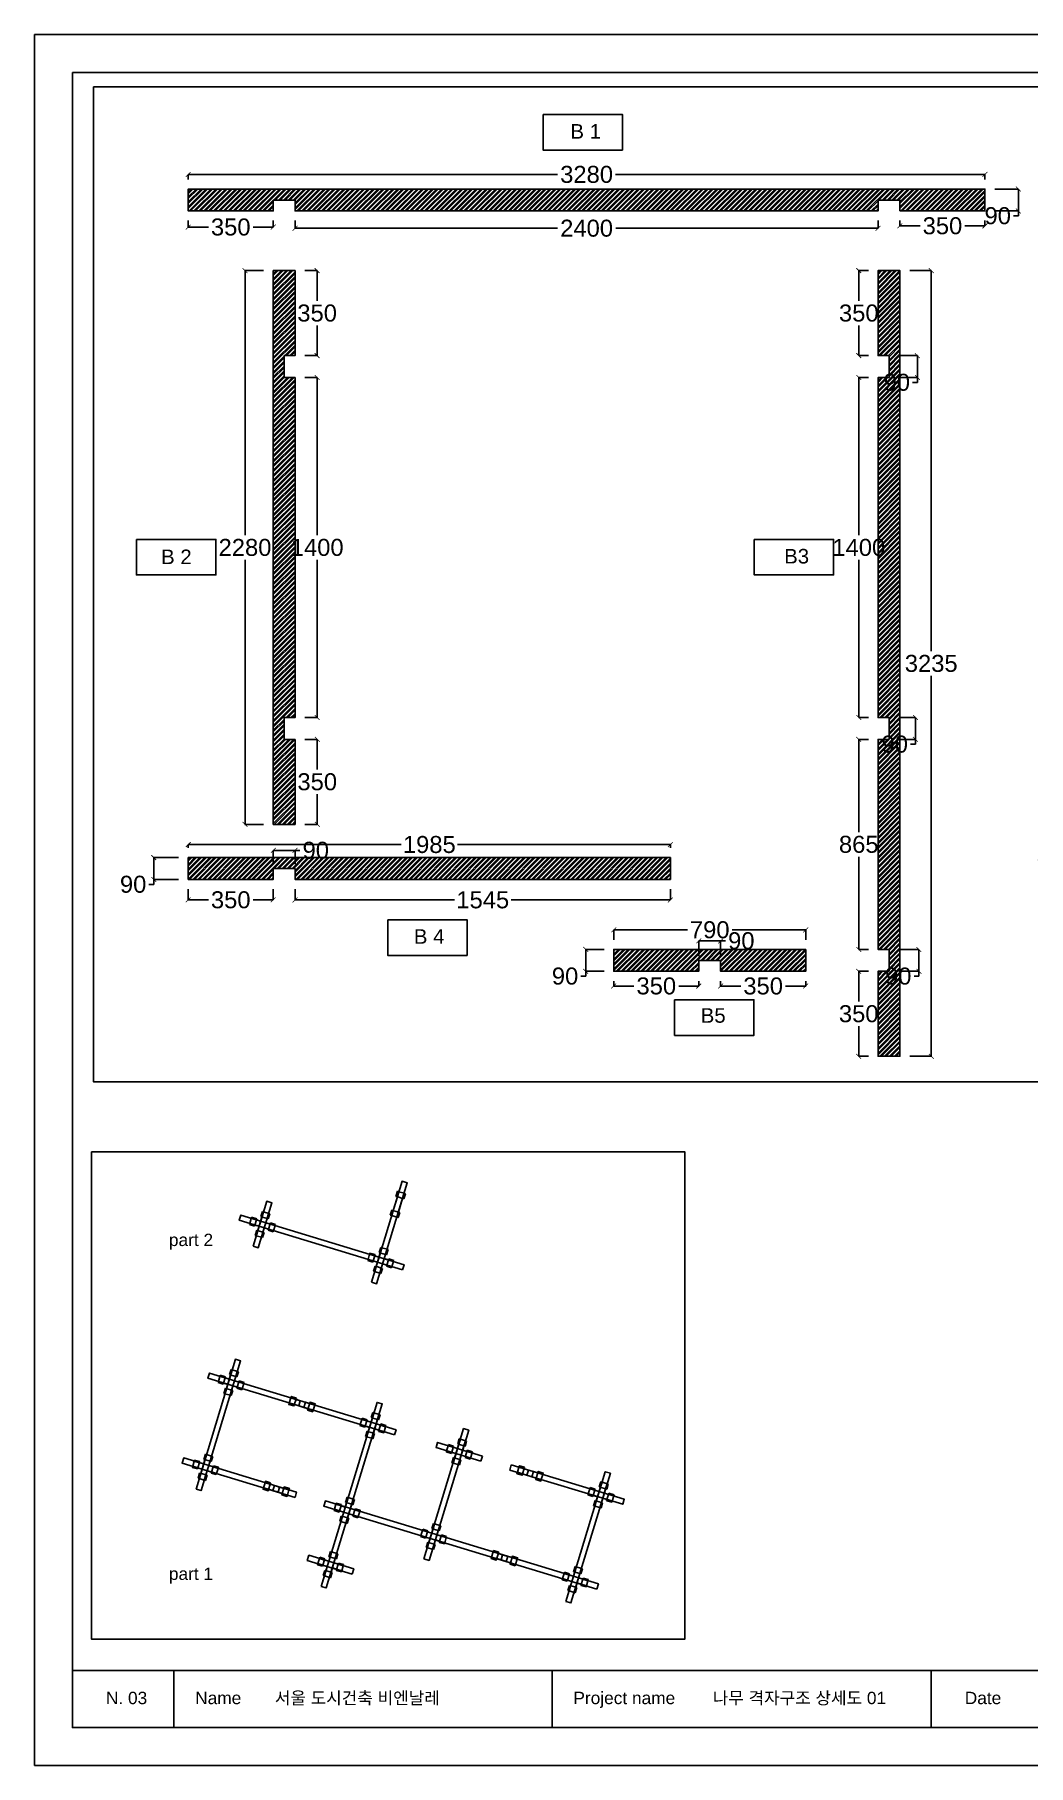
# Model space of a CAD drawing. Header units: millimetres. Extents: x 13722 to 114356, y -17117 to 61088.
# Drawn here: x 91924 to 96015, y 3619 to 10745 of the extents above; entities that cross this region are included whole.
import ezdxf

# ---------------------------------------------------------------- set-up
doc = ezdxf.new("R2010")
doc.units = ezdxf.units.MM
for name, color, linetype in [('00_dim', 6, 'Continuous'), ('00_nametag', 250, 'Continuous'), ('02', 250, 'Continuous'), ('03', 8, 'Continuous'), ('0_CUT', 250, 'Continuous')]:
    doc.layers.add(name, color=color, linetype=linetype)
doc.styles.get("Standard").update_dxf_attribs({"font": 'Arial.ttf'})
doc.dimstyles.new('큰도면Standard', dxfattribs={"dimtxt": 70, "dimasz": 20, "dimexe": 0.18, "dimexo": 40, "dimgap": 15, "dimtad": 0, "dimtih": 1, "dimtoh": 1, "dimdec": 0, "dimzin": 0, "dimdsep": 46, "dimtxsty": 'Standard', "dimblk": 'ARCHTICK', "dimcen": 0.09, "dimadec": 0, "dimazin": 0, "dimtfac": 1, "dimtdec": 0, "dimtofl": 0, "dimtmove": 0, "dimatfit": 3, "dimfxl": 1, "dimtolj": 1, "dimtzin": 0, "dimarcsym": 0})

# ---------------------------------------------------------------- blocks, each defined once
blk = doc.blocks.new('90_90')
at = {"layer": '02'}
for p, q in [((12474, -576), (12474, -596)), ((12564, -576), (12474, -576)), ((12564, -596), (12564, -576)), ((12639, -431), (12619, -431)), ((12619, -431), (12619, -521)), ((12619, -521), (12749, -521)), ((12639, -431), (12639, -521)), ((12639, -431), (12729, -431)), ((12639, -521), (12639, -596)), ((12729, -431), (12729, -521)), ((12749, -431), (12729, -431)), ((12729, -596), (12729, -521)), ((12749, -521), (12749, -431)), ((12804, -576), (12804, -596)), ((12894, -576), (12804, -576)), ((12894, -596), (12894, -576)), ((12564, -596), (12474, -596)), ((12474, -596), (12474, -686)), ((12564, -686), (12474, -686)), ((12474, -686), (12474, -706)), ((12474, -706), (12564, -706)), ((12564, -596), (12564, -606)), ((12804, -596), (12564, -596)), ((12564, -606), (12564, -686)), ((12564, -706), (12564, -686)), ((12564, -686), (12804, -686)), ((12619, -761), (12619, -851)), ((12619, -761), (12749, -761)), ((12619, -851), (12639, -851)), ((12639, -686), (12639, -761)), ((12639, -761), (12639, -851)), ((12639, -851), (12729, -851)), ((12729, -761), (12729, -686)), ((12729, -761), (12729, -851)), ((12729, -851), (12749, -851)), ((12749, -851), (12749, -761)), ((12894, -596), (12804, -596)), ((12804, -596), (12804, -606)), ((12804, -606), (12804, -686)), ((12894, -686), (12804, -686)), ((12804, -686), (12804, -706)), ((12804, -706), (12894, -706)), ((12894, -596), (12894, -686)), ((12894, -706), (12894, -686))]:
    blk.add_line(p, q, dxfattribs=at)
for points in [[(12729, -596), (12639, -596)], [(12639, -686), (12729, -686)]]:
    blk.add_lwpolyline(points, dxfattribs=at)
blk = doc.blocks.new('RW')
at = {"layer": '02'}
for p, q in [((94463, -22479), (94436, -22565)), ((94797, -22581), (94771, -22667)), ((95281, -22728), (95254, -22814)), ((92489, -23437), (92463, -23523))]:
    blk.add_line(p, q, dxfattribs=at)
for points in [[(92929, -19654), (93015, -19680), (93531, -17982), (93445, -17956)], [(90939, -19050), (91025, -19076), (91255, -18320), (91168, -18294)], [(93452, -19447), (93478, -19361), (90732, -18527), (90706, -18613)], [(89979, -23134), (90065, -23160), (90727, -20978), (90641, -20952)], [(93317, -22225), (93343, -22139), (90205, -21185), (90178, -21272)], [(92083, -24771), (92170, -24798), (93110, -21702), (93024, -21676)], [(93812, -24309), (93899, -24335), (94564, -22144), (94478, -22118)], [(96198, -25023), (96284, -25049), (96947, -22868), (96861, -22842)], [(96721, -24816), (96747, -24730), (92154, -23335), (92128, -23421)], [(92606, -24564), (92632, -24478), (91876, -24249), (91850, -24335)]]:
    blk.add_lwpolyline(points, close=True, dxfattribs=at)
for points in [[(94797, -22581), (94042, -22351), (94015, -22437), (94771, -22667)], [(91645, -23274), (91671, -23188), (89772, -22611), (89745, -22697), (91645, -23274)], [(95254, -22814), (97154, -23391), (97180, -23305), (95281, -22728)]]:
    blk.add_lwpolyline(points, dxfattribs=at)
at = {"layer": '0_CUT'}
for p, q in [((93365, -18219), (93295, -18449)), ((93367, -18126), (93341, -18212)), ((93341, -18212), (93365, -18219)), ((93391, -18133), (93365, -18219)), ((93365, -18219), (93375, -18222)), ((93391, -18133), (93367, -18126)), ((93375, -18222), (93451, -18245)), ((93381, -18475), (93451, -18245)), ((93391, -18133), (93477, -18159)), ((93477, -18159), (93451, -18245)), ((93451, -18245), (93475, -18253)), ((93475, -18253), (93501, -18166)), ((93501, -18166), (93477, -18159)), ((93271, -18441), (93245, -18528)), ((93245, -18528), (93269, -18535)), ((93295, -18449), (93269, -18535)), ((93269, -18535), (93355, -18561)), ((93295, -18449), (93271, -18441)), ((93295, -18449), (93305, -18452)), ((93305, -18452), (93381, -18475)), ((93381, -18475), (93355, -18561)), ((93355, -18561), (93379, -18568)), ((93379, -18568), (93405, -18482)), ((93405, -18482), (93381, -18475)), ((91547, -21687), (91573, -21601)), ((95384, -22853), (95410, -22767)), ((91114, -23113), (91140, -23027)), ((94950, -24279), (94977, -24192))]:
    blk.add_line(p, q, dxfattribs=at)
at = {"layer": '0_CUT', "color": 7}
for points in [[(91666, -21603), (91580, -21577), (91573, -21601), (91659, -21627), (91731, -21649), (91705, -21735), (91633, -21713), (91547, -21687), (91539, -21711), (91626, -21737)], [(95503, -22769), (95417, -22743), (95410, -22767), (95496, -22793), (95568, -22815), (95541, -22901), (95470, -22879), (95384, -22853), (95376, -22877), (95462, -22903)], [(91233, -23029), (91147, -23003), (91140, -23027), (91226, -23053), (91298, -23075), (91272, -23161), (91200, -23139), (91114, -23113), (91106, -23137), (91192, -23163)], [(95070, -24195), (94984, -24169), (94977, -24192), (95063, -24219), (95135, -24240), (95108, -24327), (95037, -24305), (94950, -24279), (94943, -24302), (95029, -24329)]]:
    blk.add_lwpolyline(points, close=True, dxfattribs=at)
for points in [[(91705, -21735), (91791, -21761), (91817, -21675), (91731, -21649)], [(95541, -22901), (95628, -22927), (95654, -22841), (95568, -22815)], [(91272, -23161), (91358, -23187), (91384, -23101), (91298, -23075)], [(95108, -24327), (95194, -24353), (95221, -24267), (95135, -24240)]]:
    blk.add_lwpolyline(points, dxfattribs=at)
at = {"layer": '0_CUT'}
for points in [[(91791, -21761), (91863, -21783), (91949, -21809)], [(91817, -21675), (91889, -21697), (91975, -21723), (91982, -21699), (91896, -21673), (91855, -21807), (91941, -21833), (91949, -21809), (91975, -21723)], [(95628, -22927), (95699, -22949), (95785, -22975)], [(95654, -22841), (95726, -22863), (95812, -22889), (95819, -22865), (95733, -22839), (95692, -22973), (95778, -22999), (95785, -22975), (95812, -22889)], [(91358, -23187), (91429, -23209), (91515, -23235)], [(91384, -23101), (91456, -23123), (91542, -23149), (91549, -23125), (91463, -23099), (91422, -23233), (91508, -23259), (91515, -23235), (91542, -23149)], [(95194, -24353), (95266, -24374), (95352, -24401)], [(95221, -24267), (95292, -24288), (95378, -24315), (95386, -24291), (95300, -24264), (95259, -24398), (95345, -24425), (95352, -24401), (95378, -24315)]]:
    blk.add_lwpolyline(points, dxfattribs=at)
at = {"layer": '02'}
for p, rotation in [((86796, -30635), 73.10102855420453), ((88786, -31239), 73.10102855420453), ((86269, -33293), 73.10102855420453), ((88652, -34017), 73.10102855420453), ((90106, -34459), 73.10102855420453), ((85836, -34719), 73.10102855420456), ((92488, -35183), 73.10102855420453), ((88219, -35443), 73.10102855420456), ((89673, -35884), 73.10102855420456), ((87941, -36356), 73.10102855420456), ((92055, -36608), 73.10102855420456)]:
    blk.add_blockref('90_90', p, dxfattribs=dict(at, rotation=rotation))
blk = doc.blocks.new('_ArchTick')
at = {"color": 0, "linetype": 'ByBlock', "const_width": 0.15}
blk.add_lwpolyline([(-0.5, -0.5), (0.5, 0.5)], dxfattribs=at)
blk = doc.blocks.new('*D208')
at = {"layer": '00_dim', "color": 0, "lineweight": -2, "transparency": 16777216}
for p, q in [((92555.9, 10149.3), (92555.9, 10169.6)), ((92555.9, 10169.4), (94076.6, 10169.4)), ((95835.9, 10169.4), (94315.3, 10169.4)), ((95835.9, 10149.3), (95835.9, 10169.6))]:
    blk.add_line(p, q, dxfattribs=at)
at = {"layer": 'Defpoints', "color": 0, "transparency": 16777216}
for p in [(92555.9, 10169.4), (92555.9, 10109.3), (95835.9, 10109.3)]:
    blk.add_point(p, dxfattribs=at)
at = {"layer": '00_dim', "color": 0, "lineweight": -2, "transparency": 16777216, "xscale": 20, "yscale": 20, "zscale": 20, "rotation": 180}
blk.add_blockref('_ArchTick', (92555.9, 10169.4), dxfattribs=at)
at = {"layer": '00_dim', "color": 0, "lineweight": -2, "transparency": 16777216, "xscale": 20, "yscale": 20, "zscale": 20}
blk.add_blockref('_ArchTick', (95835.9, 10169.4), dxfattribs=at)
at = {"layer": '00_dim', "color": 0, "transparency": 16777216, "insert": (94195.9, 10169.4), "char_height": 70, "attachment_point": 5}
blk.add_mtext('\\A1;3280', dxfattribs=at)
blk = doc.blocks.new('*D209')
at = {"layer": '00_dim', "color": 0, "lineweight": -2, "transparency": 16777216}
for p, q in [((92555.9, 9979.3), (92555.9, 9952.6)), ((92905.9, 9979.3), (92905.9, 9952.6)), ((92555.9, 9952.8), (92638.8, 9952.8)), ((92905.9, 9952.8), (92823.1, 9952.8))]:
    blk.add_line(p, q, dxfattribs=at)
at = {"layer": 'Defpoints', "color": 0, "transparency": 16777216}
for p in [(92555.9, 10019.3), (92905.9, 10019.3), (92905.9, 9952.8)]:
    blk.add_point(p, dxfattribs=at)
at = {"layer": '00_dim', "color": 0, "lineweight": -2, "transparency": 16777216, "xscale": 20, "yscale": 20, "zscale": 20, "rotation": 180}
blk.add_blockref('_ArchTick', (92555.9, 9952.8), dxfattribs=at)
at = {"layer": '00_dim', "color": 0, "lineweight": -2, "transparency": 16777216, "xscale": 20, "yscale": 20, "zscale": 20}
blk.add_blockref('_ArchTick', (92905.9, 9952.8), dxfattribs=at)
at = {"layer": '00_dim', "color": 0, "transparency": 16777216, "insert": (92730.9, 9952.8), "char_height": 70, "attachment_point": 5}
blk.add_mtext('\\A1;350', dxfattribs=at)
blk = doc.blocks.new('*D210')
at = {"layer": '00_dim', "color": 0, "lineweight": -2, "transparency": 16777216}
for p, q in [((92995.9, 9979.3), (92995.9, 9947.7)), ((95395.9, 9979.3), (95395.9, 9947.7)), ((92995.9, 9947.9), (94075.9, 9947.9)), ((95395.9, 9947.9), (94315.9, 9947.9))]:
    blk.add_line(p, q, dxfattribs=at)
at = {"layer": 'Defpoints', "color": 0, "transparency": 16777216}
for p in [(92995.9, 10019.3), (95395.9, 10019.3), (95395.9, 9947.9)]:
    blk.add_point(p, dxfattribs=at)
at = {"layer": '00_dim', "color": 0, "lineweight": -2, "transparency": 16777216, "xscale": 20, "yscale": 20, "zscale": 20, "rotation": 180}
blk.add_blockref('_ArchTick', (92995.9, 9947.9), dxfattribs=at)
at = {"layer": '00_dim', "color": 0, "lineweight": -2, "transparency": 16777216, "xscale": 20, "yscale": 20, "zscale": 20}
blk.add_blockref('_ArchTick', (95395.9, 9947.9), dxfattribs=at)
at = {"layer": '00_dim', "color": 0, "transparency": 16777216, "insert": (94195.9, 9947.9), "char_height": 70, "attachment_point": 5}
blk.add_mtext('\\A1;2400', dxfattribs=at)
blk = doc.blocks.new('*D211')
at = {"layer": '00_dim', "color": 0, "lineweight": -2, "transparency": 16777216}
for p, q in [((95485.9, 9979.3), (95485.9, 9957.7)), ((95835.9, 9979.3), (95835.9, 9957.7)), ((95485.9, 9957.9), (95568.8, 9957.9)), ((95835.9, 9957.9), (95753.1, 9957.9))]:
    blk.add_line(p, q, dxfattribs=at)
at = {"layer": 'Defpoints', "color": 0, "transparency": 16777216}
for p in [(95485.9, 10019.3), (95835.9, 10019.3), (95835.9, 9957.9)]:
    blk.add_point(p, dxfattribs=at)
at = {"layer": '00_dim', "color": 0, "lineweight": -2, "transparency": 16777216, "xscale": 20, "yscale": 20, "zscale": 20, "rotation": 180}
blk.add_blockref('_ArchTick', (95485.9, 9957.9), dxfattribs=at)
at = {"layer": '00_dim', "color": 0, "lineweight": -2, "transparency": 16777216, "xscale": 20, "yscale": 20, "zscale": 20}
blk.add_blockref('_ArchTick', (95835.9, 9957.9), dxfattribs=at)
at = {"layer": '00_dim', "color": 0, "transparency": 16777216, "insert": (95660.9, 9957.9), "char_height": 70, "attachment_point": 5}
blk.add_mtext('\\A1;350', dxfattribs=at)
blk = doc.blocks.new('*D212')
at = {"layer": '00_dim', "color": 0, "lineweight": -2, "transparency": 16777216}
for p, q in [((93035.9, 9773.5), (93086.8, 9773.5)), ((93086.6, 9773.5), (93086.6, 9649.2)), ((93086.6, 9423.5), (93086.6, 9547.7)), ((93035.9, 9423.5), (93086.8, 9423.5))]:
    blk.add_line(p, q, dxfattribs=at)
at = {"layer": 'Defpoints', "color": 0, "transparency": 16777216}
for p in [(92995.9, 9773.5), (92995.9, 9423.5), (93086.6, 9423.5)]:
    blk.add_point(p, dxfattribs=at)
at = {"layer": '00_dim', "color": 0, "lineweight": -2, "transparency": 16777216, "xscale": 20, "yscale": 20, "zscale": 20}
for p, rotation in [((93086.6, 9773.5), 90), ((93086.6, 9423.5), 270)]:
    blk.add_blockref('_ArchTick', p, dxfattribs=dict(at, rotation=rotation))
at = {"layer": '00_dim', "color": 0, "transparency": 16777216, "insert": (93086.6, 9598.5), "char_height": 70, "attachment_point": 5}
blk.add_mtext('\\A1;350', dxfattribs=at)
blk = doc.blocks.new('*D213')
at = {"layer": '00_dim', "color": 0, "lineweight": -2, "transparency": 16777216}
for p, q in [((93035.9, 9333.5), (93087, 9333.5)), ((93086.8, 9333.5), (93086.8, 8684.2)), ((93086.8, 7933.5), (93086.8, 8582.7)), ((93035.9, 7933.5), (93087, 7933.5))]:
    blk.add_line(p, q, dxfattribs=at)
at = {"layer": 'Defpoints', "color": 0, "transparency": 16777216}
for p in [(92995.9, 9333.5), (92995.9, 7933.5), (93086.8, 7933.5)]:
    blk.add_point(p, dxfattribs=at)
at = {"layer": '00_dim', "color": 0, "lineweight": -2, "transparency": 16777216, "xscale": 20, "yscale": 20, "zscale": 20}
for p, rotation in [((93086.8, 9333.5), 90), ((93086.8, 7933.5), 270)]:
    blk.add_blockref('_ArchTick', p, dxfattribs=dict(at, rotation=rotation))
at = {"layer": '00_dim', "color": 0, "transparency": 16777216, "insert": (93086.8, 8633.5), "char_height": 70, "attachment_point": 5}
blk.add_mtext('\\A1;1400', dxfattribs=at)
blk = doc.blocks.new('*D214')
at = {"layer": '00_dim', "color": 0, "lineweight": -2, "transparency": 16777216}
for p, q in [((93035.9, 7843.5), (93087.2, 7843.5)), ((93087, 7843.5), (93087, 7719.2)), ((93087, 7493.5), (93087, 7617.7)), ((93035.9, 7493.5), (93087.2, 7493.5))]:
    blk.add_line(p, q, dxfattribs=at)
at = {"layer": 'Defpoints', "color": 0, "transparency": 16777216}
for p in [(92995.9, 7843.5), (92995.9, 7493.5), (93087, 7493.5)]:
    blk.add_point(p, dxfattribs=at)
at = {"layer": '00_dim', "color": 0, "lineweight": -2, "transparency": 16777216, "xscale": 20, "yscale": 20, "zscale": 20}
for p, rotation in [((93087, 7843.5), 90), ((93087, 7493.5), 270)]:
    blk.add_blockref('_ArchTick', p, dxfattribs=dict(at, rotation=rotation))
at = {"layer": '00_dim', "color": 0, "transparency": 16777216, "insert": (93087, 7668.5), "char_height": 70, "attachment_point": 5}
blk.add_mtext('\\A1;350', dxfattribs=at)
blk = doc.blocks.new('*D215')
at = {"layer": '00_dim', "color": 0, "lineweight": -2, "transparency": 16777216}
for p, q in [((92865.9, 9773.5), (92789.4, 9773.5)), ((92789.6, 9773.5), (92789.6, 8684.2)), ((92789.6, 7493.5), (92789.6, 8582.7)), ((92865.9, 7493.5), (92789.4, 7493.5))]:
    blk.add_line(p, q, dxfattribs=at)
at = {"layer": 'Defpoints', "color": 0, "transparency": 16777216}
for p in [(92789.6, 9773.5), (92905.9, 9773.5), (92905.9, 7493.5)]:
    blk.add_point(p, dxfattribs=at)
at = {"layer": '00_dim', "color": 0, "lineweight": -2, "transparency": 16777216, "xscale": 20, "yscale": 20, "zscale": 20}
for p, rotation in [((92789.6, 9773.5), 90), ((92789.6, 7493.5), 270)]:
    blk.add_blockref('_ArchTick', p, dxfattribs=dict(at, rotation=rotation))
at = {"layer": '00_dim', "color": 0, "transparency": 16777216, "insert": (92789.6, 8633.5), "char_height": 70, "attachment_point": 5}
blk.add_mtext('\\A1;2280', dxfattribs=at)
blk = doc.blocks.new('*D216')
at = {"layer": '00_dim', "color": 0, "lineweight": -2, "transparency": 16777216}
for p, q in [((95355.9, 9773.5), (95316.3, 9773.5)), ((95316.5, 9773.5), (95316.5, 9649.2)), ((95316.5, 9423.5), (95316.5, 9547.7)), ((95355.9, 9423.5), (95316.3, 9423.5))]:
    blk.add_line(p, q, dxfattribs=at)
at = {"layer": 'Defpoints', "color": 0, "transparency": 16777216}
for p in [(95395.9, 9773.5), (95316.5, 9423.5), (95395.9, 9423.5)]:
    blk.add_point(p, dxfattribs=at)
at = {"layer": '00_dim', "color": 0, "lineweight": -2, "transparency": 16777216, "xscale": 20, "yscale": 20, "zscale": 20}
for p, rotation in [((95316.5, 9773.5), 90), ((95316.5, 9423.5), 270)]:
    blk.add_blockref('_ArchTick', p, dxfattribs=dict(at, rotation=rotation))
at = {"layer": '00_dim', "color": 0, "transparency": 16777216, "insert": (95316.5, 9598.5), "char_height": 70, "attachment_point": 5}
blk.add_mtext('\\A1;350', dxfattribs=at)
blk = doc.blocks.new('*D217')
at = {"layer": '00_dim', "color": 0, "lineweight": -2, "transparency": 16777216}
for p, q in [((95355.9, 9333.5), (95316.3, 9333.5)), ((95316.5, 9333.5), (95316.5, 8684.2)), ((95316.5, 7933.5), (95316.5, 8582.7)), ((95355.9, 7933.5), (95316.3, 7933.5))]:
    blk.add_line(p, q, dxfattribs=at)
at = {"layer": 'Defpoints', "color": 0, "transparency": 16777216}
for p in [(95395.9, 9333.5), (95316.5, 7933.5), (95395.9, 7933.5)]:
    blk.add_point(p, dxfattribs=at)
at = {"layer": '00_dim', "color": 0, "lineweight": -2, "transparency": 16777216, "xscale": 20, "yscale": 20, "zscale": 20}
for p, rotation in [((95316.5, 9333.5), 90), ((95316.5, 7933.5), 270)]:
    blk.add_blockref('_ArchTick', p, dxfattribs=dict(at, rotation=rotation))
at = {"layer": '00_dim', "color": 0, "transparency": 16777216, "insert": (95316.5, 8633.5), "char_height": 70, "attachment_point": 5}
blk.add_mtext('\\A1;1400', dxfattribs=at)
blk = doc.blocks.new('*D218')
at = {"layer": '00_dim', "color": 0, "lineweight": -2, "transparency": 16777216}
for p, q in [((95355.9, 7843.5), (95316.1, 7843.5)), ((95316.3, 7843.5), (95316.3, 7461.7)), ((95316.3, 6978.5), (95316.3, 7360.2)), ((95355.9, 6978.5), (95316.1, 6978.5))]:
    blk.add_line(p, q, dxfattribs=at)
at = {"layer": 'Defpoints', "color": 0, "transparency": 16777216}
for p in [(95395.9, 7843.5), (95316.3, 6978.5), (95395.9, 6978.5)]:
    blk.add_point(p, dxfattribs=at)
at = {"layer": '00_dim', "color": 0, "lineweight": -2, "transparency": 16777216, "xscale": 20, "yscale": 20, "zscale": 20}
for p, rotation in [((95316.3, 7843.5), 90), ((95316.3, 6978.5), 270)]:
    blk.add_blockref('_ArchTick', p, dxfattribs=dict(at, rotation=rotation))
at = {"layer": '00_dim', "color": 0, "transparency": 16777216, "insert": (95316.3, 7411), "char_height": 70, "attachment_point": 5}
blk.add_mtext('\\A1;865', dxfattribs=at)
blk = doc.blocks.new('*D219')
at = {"layer": '00_dim', "color": 0, "lineweight": -2, "transparency": 16777216}
for p, q in [((95355.9, 6888.5), (95315.9, 6888.5)), ((95316.1, 6888.5), (95316.1, 6764.2)), ((95316.1, 6538.5), (95316.1, 6662.7)), ((95355.9, 6538.5), (95315.9, 6538.5))]:
    blk.add_line(p, q, dxfattribs=at)
at = {"layer": 'Defpoints', "color": 0, "transparency": 16777216}
for p in [(95395.9, 6888.5), (95316.1, 6538.5), (95395.9, 6538.5)]:
    blk.add_point(p, dxfattribs=at)
at = {"layer": '00_dim', "color": 0, "lineweight": -2, "transparency": 16777216, "xscale": 20, "yscale": 20, "zscale": 20}
for p, rotation in [((95316.1, 6888.5), 90), ((95316.1, 6538.5), 270)]:
    blk.add_blockref('_ArchTick', p, dxfattribs=dict(at, rotation=rotation))
at = {"layer": '00_dim', "color": 0, "transparency": 16777216, "insert": (95316.1, 6713.5), "char_height": 70, "attachment_point": 5}
blk.add_mtext('\\A1;350', dxfattribs=at)
blk = doc.blocks.new('*D220')
at = {"layer": '00_dim', "color": 0, "lineweight": -2, "transparency": 16777216}
for p, q in [((95525.9, 9773.5), (95614.8, 9773.5)), ((95614.6, 9773.5), (95614.6, 8206.7)), ((95614.6, 6538.5), (95614.6, 8105.2)), ((95525.9, 6538.5), (95614.8, 6538.5))]:
    blk.add_line(p, q, dxfattribs=at)
at = {"layer": 'Defpoints', "color": 0, "transparency": 16777216}
for p in [(95485.9, 9773.5), (95614.6, 9773.5), (95485.9, 6538.5)]:
    blk.add_point(p, dxfattribs=at)
at = {"layer": '00_dim', "color": 0, "lineweight": -2, "transparency": 16777216, "xscale": 20, "yscale": 20, "zscale": 20}
for p, rotation in [((95614.6, 9773.5), 90), ((95614.6, 6538.5), 270)]:
    blk.add_blockref('_ArchTick', p, dxfattribs=dict(at, rotation=rotation))
at = {"layer": '00_dim', "color": 0, "transparency": 16777216, "insert": (95614.6, 8156), "char_height": 70, "attachment_point": 5}
blk.add_mtext('\\A1;3235', dxfattribs=at)
blk = doc.blocks.new('*D221')
at = {"layer": '00_dim', "color": 0, "lineweight": -2, "transparency": 16777216}
for p, q in [((95480.9, 9423.5), (95558.1, 9423.5)), ((95557.9, 9423.5), (95557.9, 9333.5)), ((95480.9, 9333.5), (95558.1, 9333.5)), ((95557.9, 9313.5), (95537.9, 9313.5)), ((95557.9, 9333.5), (95557.9, 9313.5))]:
    blk.add_line(p, q, dxfattribs=at)
at = {"layer": 'Defpoints', "color": 0, "transparency": 16777216}
for p in [(95440.9, 9423.5), (95440.9, 9333.5), (95557.9, 9333.5)]:
    blk.add_point(p, dxfattribs=at)
at = {"layer": '00_dim', "color": 0, "lineweight": -2, "transparency": 16777216, "xscale": 20, "yscale": 20, "zscale": 20}
for p, rotation in [((95557.9, 9423.5), 90), ((95557.9, 9333.5), 270)]:
    blk.add_blockref('_ArchTick', p, dxfattribs=dict(at, rotation=rotation))
at = {"layer": '00_dim', "color": 0, "transparency": 16777216, "insert": (95472.9, 9313.5), "char_height": 70, "attachment_point": 5}
blk.add_mtext('\\A1;90', dxfattribs=at)
blk = doc.blocks.new('*D222')
at = {"layer": '00_dim', "color": 0, "lineweight": -2, "transparency": 16777216}
for p, q in [((95480.9, 7933.5), (95549.7, 7933.5)), ((95549.5, 7933.5), (95549.5, 7843.5)), ((95480.9, 7843.5), (95549.7, 7843.5)), ((95549.5, 7843.5), (95549.5, 7823.5)), ((95549.5, 7823.5), (95529.5, 7823.5))]:
    blk.add_line(p, q, dxfattribs=at)
at = {"layer": 'Defpoints', "color": 0, "transparency": 16777216}
for p in [(95440.9, 7933.5), (95440.9, 7843.5), (95549.5, 7843.5)]:
    blk.add_point(p, dxfattribs=at)
at = {"layer": '00_dim', "color": 0, "lineweight": -2, "transparency": 16777216, "xscale": 20, "yscale": 20, "zscale": 20}
for p, rotation in [((95549.5, 7933.5), 90), ((95549.5, 7843.5), 270)]:
    blk.add_blockref('_ArchTick', p, dxfattribs=dict(at, rotation=rotation))
at = {"layer": '00_dim', "color": 0, "transparency": 16777216, "insert": (95464.5, 7823.5), "char_height": 70, "attachment_point": 5}
blk.add_mtext('\\A1;90', dxfattribs=at)
blk = doc.blocks.new('*D223')
at = {"layer": '00_dim', "color": 0, "lineweight": -2, "transparency": 16777216}
for p, q in [((95480.9, 6978.5), (95564.1, 6978.5)), ((95564, 6978.5), (95564, 6888.5)), ((95480.9, 6888.5), (95564.1, 6888.5)), ((95564, 6868.5), (95544, 6868.5)), ((95564, 6888.5), (95564, 6868.5))]:
    blk.add_line(p, q, dxfattribs=at)
at = {"layer": 'Defpoints', "color": 0, "transparency": 16777216}
for p in [(95440.9, 6978.5), (95440.9, 6888.5), (95564, 6888.5)]:
    blk.add_point(p, dxfattribs=at)
at = {"layer": '00_dim', "color": 0, "lineweight": -2, "transparency": 16777216, "xscale": 20, "yscale": 20, "zscale": 20}
for p, rotation in [((95564, 6978.5), 90), ((95564, 6888.5), 270)]:
    blk.add_blockref('_ArchTick', p, dxfattribs=dict(at, rotation=rotation))
at = {"layer": '00_dim', "color": 0, "transparency": 16777216, "insert": (95478.9, 6868.5), "char_height": 70, "attachment_point": 5}
blk.add_mtext('\\A1;90', dxfattribs=at)
blk = doc.blocks.new('*D224')
at = {"layer": '00_dim', "color": 0, "lineweight": -2, "transparency": 16777216}
for p, q in [((92555.9, 7396.6), (92555.9, 7410.4)), ((92555.9, 7410.2), (93432, 7410.2)), ((94540.9, 7410.2), (93664.9, 7410.2)), ((94540.9, 7396.6), (94540.9, 7410.4))]:
    blk.add_line(p, q, dxfattribs=at)
at = {"layer": 'Defpoints', "color": 0, "transparency": 16777216}
for p in [(92555.9, 7356.6), (94540.9, 7410.2), (94540.9, 7356.6)]:
    blk.add_point(p, dxfattribs=at)
at = {"layer": '00_dim', "color": 0, "lineweight": -2, "transparency": 16777216, "xscale": 20, "yscale": 20, "zscale": 20, "rotation": 180}
blk.add_blockref('_ArchTick', (92555.9, 7410.2), dxfattribs=at)
at = {"layer": '00_dim', "color": 0, "lineweight": -2, "transparency": 16777216, "xscale": 20, "yscale": 20, "zscale": 20}
blk.add_blockref('_ArchTick', (94540.9, 7410.2), dxfattribs=at)
at = {"layer": '00_dim', "color": 0, "transparency": 16777216, "insert": (93548.4, 7410.2), "char_height": 70, "attachment_point": 5}
blk.add_mtext('\\A1;1985', dxfattribs=at)
blk = doc.blocks.new('*D225')
at = {"layer": '00_dim', "color": 0, "lineweight": -2, "transparency": 16777216}
for p, q in [((92515.9, 7356.6), (92413.9, 7356.6)), ((92414.1, 7356.6), (92414.1, 7266.6)), ((92414.1, 7246.6), (92394.1, 7246.6)), ((92515.9, 7266.6), (92413.9, 7266.6)), ((92414.1, 7266.6), (92414.1, 7246.6))]:
    blk.add_line(p, q, dxfattribs=at)
at = {"layer": 'Defpoints', "color": 0, "transparency": 16777216}
for p in [(92555.9, 7356.6), (92414.1, 7266.6), (92555.9, 7266.6)]:
    blk.add_point(p, dxfattribs=at)
at = {"layer": '00_dim', "color": 0, "lineweight": -2, "transparency": 16777216, "xscale": 20, "yscale": 20, "zscale": 20}
for p, rotation in [((92414.1, 7356.6), 90), ((92414.1, 7266.6), 270)]:
    blk.add_blockref('_ArchTick', p, dxfattribs=dict(at, rotation=rotation))
at = {"layer": '00_dim', "color": 0, "transparency": 16777216, "insert": (92329.1, 7246.6), "char_height": 70, "attachment_point": 5}
blk.add_mtext('\\A1;90', dxfattribs=at)
blk = doc.blocks.new('*D226')
at = {"layer": '00_dim', "color": 0, "lineweight": -2, "transparency": 16777216}
for p, q in [((92555.9, 7226.6), (92555.9, 7182.4)), ((92905.9, 7226.6), (92905.9, 7182.4)), ((92555.9, 7182.6), (92638.8, 7182.6)), ((92905.9, 7182.6), (92823.1, 7182.6))]:
    blk.add_line(p, q, dxfattribs=at)
at = {"layer": 'Defpoints', "color": 0, "transparency": 16777216}
for p in [(92555.9, 7266.6), (92905.9, 7266.6), (92905.9, 7182.6)]:
    blk.add_point(p, dxfattribs=at)
at = {"layer": '00_dim', "color": 0, "lineweight": -2, "transparency": 16777216, "xscale": 20, "yscale": 20, "zscale": 20, "rotation": 180}
blk.add_blockref('_ArchTick', (92555.9, 7182.6), dxfattribs=at)
at = {"layer": '00_dim', "color": 0, "lineweight": -2, "transparency": 16777216, "xscale": 20, "yscale": 20, "zscale": 20}
blk.add_blockref('_ArchTick', (92905.9, 7182.6), dxfattribs=at)
at = {"layer": '00_dim', "color": 0, "transparency": 16777216, "insert": (92730.9, 7182.6), "char_height": 70, "attachment_point": 5}
blk.add_mtext('\\A1;350', dxfattribs=at)
blk = doc.blocks.new('*D227')
at = {"layer": '00_dim', "color": 0, "lineweight": -2, "transparency": 16777216}
for p, q in [((92995.9, 7226.6), (92995.9, 7182.2)), ((94540.9, 7226.6), (94540.9, 7182.2)), ((92995.9, 7182.4), (93652, 7182.4)), ((94540.9, 7182.4), (93884.9, 7182.4))]:
    blk.add_line(p, q, dxfattribs=at)
at = {"layer": 'Defpoints', "color": 0, "transparency": 16777216}
for p in [(92995.9, 7266.6), (94540.9, 7266.6), (94540.9, 7182.4)]:
    blk.add_point(p, dxfattribs=at)
at = {"layer": '00_dim', "color": 0, "lineweight": -2, "transparency": 16777216, "xscale": 20, "yscale": 20, "zscale": 20, "rotation": 180}
blk.add_blockref('_ArchTick', (92995.9, 7182.4), dxfattribs=at)
at = {"layer": '00_dim', "color": 0, "lineweight": -2, "transparency": 16777216, "xscale": 20, "yscale": 20, "zscale": 20}
blk.add_blockref('_ArchTick', (94540.9, 7182.4), dxfattribs=at)
at = {"layer": '00_dim', "color": 0, "transparency": 16777216, "insert": (93768.4, 7182.4), "char_height": 70, "attachment_point": 5}
blk.add_mtext('\\A1;1545', dxfattribs=at)
blk = doc.blocks.new('*D228')
at = {"layer": '00_dim', "color": 0, "lineweight": -2, "transparency": 16777216}
for p, q in [((92905.9, 7329.1), (92905.9, 7386.6)), ((92905.9, 7386.5), (92995.9, 7386.5)), ((92995.9, 7329.1), (92995.9, 7386.6)), ((92995.9, 7386.5), (93015.9, 7386.5))]:
    blk.add_line(p, q, dxfattribs=at)
at = {"layer": 'Defpoints', "color": 0, "transparency": 16777216}
for p in [(92995.9, 7386.5), (92905.9, 7289.1), (92995.9, 7289.1)]:
    blk.add_point(p, dxfattribs=at)
at = {"layer": '00_dim', "color": 0, "lineweight": -2, "transparency": 16777216, "xscale": 20, "yscale": 20, "zscale": 20, "rotation": 180}
blk.add_blockref('_ArchTick', (92905.9, 7386.5), dxfattribs=at)
at = {"layer": '00_dim', "color": 0, "lineweight": -2, "transparency": 16777216, "xscale": 20, "yscale": 20, "zscale": 20}
blk.add_blockref('_ArchTick', (92995.9, 7386.5), dxfattribs=at)
at = {"layer": '00_dim', "color": 0, "transparency": 16777216, "insert": (93081, 7386.5), "char_height": 70, "attachment_point": 5}
blk.add_mtext('\\A1;90', dxfattribs=at)
blk = doc.blocks.new('*D229')
at = {"layer": '00_dim', "color": 0, "lineweight": -2, "transparency": 16777216}
for p, q in [((94307.8, 7018.5), (94307.8, 7059.3)), ((94307.8, 7059.2), (94610.9, 7059.2)), ((95097.8, 7059.2), (94794.7, 7059.2)), ((95097.8, 7018.5), (95097.8, 7059.3))]:
    blk.add_line(p, q, dxfattribs=at)
at = {"layer": 'Defpoints', "color": 0, "transparency": 16777216}
for p in [(95097.8, 7059.2), (94307.8, 6978.5), (95097.8, 6978.5)]:
    blk.add_point(p, dxfattribs=at)
at = {"layer": '00_dim', "color": 0, "lineweight": -2, "transparency": 16777216, "xscale": 20, "yscale": 20, "zscale": 20, "rotation": 180}
blk.add_blockref('_ArchTick', (94307.8, 7059.2), dxfattribs=at)
at = {"layer": '00_dim', "color": 0, "lineweight": -2, "transparency": 16777216, "xscale": 20, "yscale": 20, "zscale": 20}
blk.add_blockref('_ArchTick', (95097.8, 7059.2), dxfattribs=at)
at = {"layer": '00_dim', "color": 0, "transparency": 16777216, "insert": (94702.8, 7059.2), "char_height": 70, "attachment_point": 5}
blk.add_mtext('\\A1;790', dxfattribs=at)
blk = doc.blocks.new('*D230')
at = {"layer": '00_dim', "color": 0, "lineweight": -2, "transparency": 16777216}
for p, q in [((94267.8, 6978.5), (94192, 6978.5)), ((94192.2, 6978.5), (94192.2, 6888.5)), ((94192.2, 6868.5), (94172.2, 6868.5)), ((94267.8, 6888.5), (94192, 6888.5)), ((94192.2, 6888.5), (94192.2, 6868.5))]:
    blk.add_line(p, q, dxfattribs=at)
at = {"layer": 'Defpoints', "color": 0, "transparency": 16777216}
for p in [(94307.8, 6978.5), (94192.2, 6888.5), (94307.8, 6888.5)]:
    blk.add_point(p, dxfattribs=at)
at = {"layer": '00_dim', "color": 0, "lineweight": -2, "transparency": 16777216, "xscale": 20, "yscale": 20, "zscale": 20}
for p, rotation in [((94192.2, 6978.5), 90), ((94192.2, 6888.5), 270)]:
    blk.add_blockref('_ArchTick', p, dxfattribs=dict(at, rotation=rotation))
at = {"layer": '00_dim', "color": 0, "transparency": 16777216, "insert": (94107.2, 6868.5), "char_height": 70, "attachment_point": 5}
blk.add_mtext('\\A1;90', dxfattribs=at)
blk = doc.blocks.new('*D231')
at = {"layer": '00_dim', "color": 0, "lineweight": -2, "transparency": 16777216}
for p, q in [((94307.8, 6848.5), (94307.8, 6827.7)), ((94657.8, 6848.5), (94657.8, 6827.7)), ((94307.8, 6827.9), (94390.6, 6827.9)), ((94657.8, 6827.9), (94575, 6827.9))]:
    blk.add_line(p, q, dxfattribs=at)
at = {"layer": 'Defpoints', "color": 0, "transparency": 16777216}
for p in [(94307.8, 6888.5), (94657.8, 6888.5), (94657.8, 6827.9)]:
    blk.add_point(p, dxfattribs=at)
at = {"layer": '00_dim', "color": 0, "lineweight": -2, "transparency": 16777216, "xscale": 20, "yscale": 20, "zscale": 20, "rotation": 180}
blk.add_blockref('_ArchTick', (94307.8, 6827.9), dxfattribs=at)
at = {"layer": '00_dim', "color": 0, "lineweight": -2, "transparency": 16777216, "xscale": 20, "yscale": 20, "zscale": 20}
blk.add_blockref('_ArchTick', (94657.8, 6827.9), dxfattribs=at)
at = {"layer": '00_dim', "color": 0, "transparency": 16777216, "insert": (94482.8, 6827.9), "char_height": 70, "attachment_point": 5}
blk.add_mtext('\\A1;350', dxfattribs=at)
blk = doc.blocks.new('*D232')
at = {"layer": '00_dim', "color": 0, "lineweight": -2, "transparency": 16777216}
for p, q in [((94747.8, 6848.5), (94747.8, 6827.5)), ((95097.8, 6848.5), (95097.8, 6827.5)), ((94747.8, 6827.7), (94830.6, 6827.7)), ((95097.8, 6827.7), (95015, 6827.7))]:
    blk.add_line(p, q, dxfattribs=at)
at = {"layer": 'Defpoints', "color": 0, "transparency": 16777216}
for p in [(94747.8, 6888.5), (95097.8, 6888.5), (95097.8, 6827.7)]:
    blk.add_point(p, dxfattribs=at)
at = {"layer": '00_dim', "color": 0, "lineweight": -2, "transparency": 16777216, "xscale": 20, "yscale": 20, "zscale": 20, "rotation": 180}
blk.add_blockref('_ArchTick', (94747.8, 6827.7), dxfattribs=at)
at = {"layer": '00_dim', "color": 0, "lineweight": -2, "transparency": 16777216, "xscale": 20, "yscale": 20, "zscale": 20}
blk.add_blockref('_ArchTick', (95097.8, 6827.7), dxfattribs=at)
at = {"layer": '00_dim', "color": 0, "transparency": 16777216, "insert": (94922.8, 6827.7), "char_height": 70, "attachment_point": 5}
blk.add_mtext('\\A1;350', dxfattribs=at)
blk = doc.blocks.new('*D233')
at = {"layer": '00_dim', "color": 0, "lineweight": -2, "transparency": 16777216}
for p, q in [((94657.8, 6951), (94657.8, 7014.1)), ((94657.8, 7013.9), (94747.8, 7013.9)), ((94747.8, 6951), (94747.8, 7014.1)), ((94747.8, 7013.9), (94767.8, 7013.9))]:
    blk.add_line(p, q, dxfattribs=at)
at = {"layer": 'Defpoints', "color": 0, "transparency": 16777216}
for p in [(94747.8, 7013.9), (94657.8, 6911), (94747.8, 6911)]:
    blk.add_point(p, dxfattribs=at)
at = {"layer": '00_dim', "color": 0, "lineweight": -2, "transparency": 16777216, "xscale": 20, "yscale": 20, "zscale": 20, "rotation": 180}
blk.add_blockref('_ArchTick', (94657.8, 7013.9), dxfattribs=at)
at = {"layer": '00_dim', "color": 0, "lineweight": -2, "transparency": 16777216, "xscale": 20, "yscale": 20, "zscale": 20}
blk.add_blockref('_ArchTick', (94747.8, 7013.9), dxfattribs=at)
at = {"layer": '00_dim', "color": 0, "transparency": 16777216, "insert": (94832.8, 7013.9), "char_height": 70, "attachment_point": 5}
blk.add_mtext('\\A1;90', dxfattribs=at)
blk = doc.blocks.new('*D250')
at = {"layer": '00_dim', "color": 0, "lineweight": -2, "transparency": 16777216}
for p, q in [((95875.9, 10109.3), (95973.6, 10109.3)), ((95973.4, 10109.3), (95973.4, 10019.3)), ((95875.9, 10019.3), (95973.6, 10019.3)), ((95973.4, 9999.3), (95953.4, 9999.3)), ((95973.4, 10019.3), (95973.4, 9999.3))]:
    blk.add_line(p, q, dxfattribs=at)
at = {"layer": 'Defpoints', "color": 0, "transparency": 16777216}
for p in [(95835.9, 10109.3), (95835.9, 10019.3), (95973.4, 10019.3)]:
    blk.add_point(p, dxfattribs=at)
at = {"layer": '00_dim', "color": 0, "lineweight": -2, "transparency": 16777216, "xscale": 20, "yscale": 20, "zscale": 20}
for p, rotation in [((95973.4, 10109.3), 90), ((95973.4, 10019.3), 270)]:
    blk.add_blockref('_ArchTick', p, dxfattribs=dict(at, rotation=rotation))
at = {"layer": '00_dim', "color": 0, "transparency": 16777216, "insert": (95888.4, 9999.3), "char_height": 70, "attachment_point": 5}
blk.add_mtext('\\A1;90', dxfattribs=at)

msp = doc.modelspace()

# ---------------------------------------------------------------- hatches: boundary and pattern name
at = {"layer": '03'}
h = msp.add_hatch(dxfattribs=at)
h.set_pattern_fill('ANSI32', color=256, scale=1.5)
h.paths.add_polyline_path([(95835.9, 10109.3), (92555.9, 10109.3), (92555.9, 10019.3), (92905.9, 10019.3), (92905.9, 10064.3), (92995.9, 10064.3), (92995.9, 10019.3), (95395.9, 10019.3), (95395.9, 10064.3), (95485.9, 10064.3), (95485.9, 10019.3), (95835.9, 10019.3)])
h.paths.add_polyline_path([(92905.9, 7493.5), (92995.9, 7493.5), (92995.9, 7843.5), (92950.9, 7843.5), (92950.9, 7933.5), (92995.9, 7933.5), (92995.9, 9333.5), (92950.9, 9333.5), (92950.9, 9423.5), (92995.9, 9423.5), (92995.9, 9773.5), (92905.9, 9773.5)])
h.paths.add_polyline_path([(95485.9, 9773.5), (95395.9, 9773.5), (95395.9, 9423.5), (95440.9, 9423.5), (95440.9, 9333.5), (95395.9, 9333.5), (95395.9, 7933.5), (95440.9, 7933.5), (95440.9, 7843.5), (95395.9, 7843.5), (95395.9, 6978.5), (95440.9, 6978.5), (95440.9, 6888.5), (95395.9, 6888.5), (95395.9, 6538.5), (95485.9, 6538.5)])
h.paths.add_polyline_path([(94540.9, 7356.6), (92555.9, 7356.6), (92555.9, 7266.6), (92905.9, 7266.6), (92905.9, 7311.6), (92995.9, 7311.6), (92995.9, 7266.6), (94540.9, 7266.6)])
h.paths.add_polyline_path([(95097.8, 6978.5), (94307.8, 6978.5), (94307.8, 6888.5), (94657.8, 6888.5), (94657.8, 6933.5), (94747.8, 6933.5), (94747.8, 6888.5), (95097.8, 6888.5)])
h.paths.add_polyline_path([(100855.9, 7347.6), (96055.9, 7347.6), (96055.9, 7257.6), (96405.9, 7257.6), (96405.9, 7302.6), (96495.9, 7302.6), (96495.9, 7257.6), (97925.9, 7257.6), (97925.9, 7302.6), (98015.9, 7302.6), (98015.9, 7257.6), (100415.9, 7257.6), (100415.9, 7302.6), (100505.9, 7302.6), (100505.9, 7257.6), (100855.9, 7257.6)])
h.paths.add_polyline_path([(98015.9, 7843.5), (97970.9, 7843.5), (97970.9, 7933.5), (98015.9, 7933.5), (98015.9, 9333.5), (97970.9, 9333.5), (97970.9, 9423.5), (98015.9, 9423.5), (98015.9, 9773.5), (97925.9, 9773.5), (97925.9, 7493.5), (98015.9, 7493.5)])
h.paths.add_polyline_path([(100415.9, 7934), (100460.9, 7934), (100460.9, 7844), (100415.9, 7844), (100415.9, 7494), (100505.9, 7494), (100505.9, 9774), (100415.9, 9774), (100415.9, 9424), (100460.9, 9424), (100460.9, 9334), (100415.9, 9334)])
h.paths.add_polyline_path([(100855.9, 10108.8), (98870.9, 10108.8), (98870.9, 10018.8), (100415.9, 10018.8), (100415.9, 10063.8), (100505.9, 10063.8), (100505.9, 10018.8), (100855.9, 10018.8)])
h.paths.add_polyline_path([(98365.9, 10109.3), (97575.9, 10109.3), (97575.9, 10019.3), (97925.9, 10019.3), (97925.9, 10064.3), (98015.9, 10064.3), (98015.9, 10019.3), (98365.9, 10019.3)])
h.paths.add_polyline_path([(98212.9, 5252.5), (98212.9, 4462.5), (98302.9, 4462.5), (98302.9, 4812.5), (98257.9, 4812.5), (98257.9, 4902.5), (98302.9, 4902.5), (98302.9, 5252.5)])
h.paths.add_polyline_path([(100732.9, 4325.2), (97862.9, 4325.2), (97862.9, 4235.2), (98212.9, 4235.2), (98212.9, 4280.2), (98302.9, 4280.2), (98302.9, 4235.2), (100292.9, 4235.2), (100292.9, 4280.2), (100382.9, 4280.2), (100382.9, 4235.2), (100732.9, 4235.2)])
h.paths.add_polyline_path([(100292.9, 4462.5), (100382.9, 4462.5), (100382.9, 6237.5), (100292.9, 6237.5), (100292.9, 6052.5), (100292.9, 5962.5), (100292.9, 4902.5), (100337.9, 4902.5), (100337.9, 4812.5), (100292.9, 4812.5)])

# ---------------------------------------------------------------- linework, layer by layer
at = {"layer": '00_dim'}
msp.add_lwpolyline([(91923.5, 10745.3), (91923.5, 3619), (102002.2, 3619), (102002.2, 10745.3)], close=True, dxfattribs=at)
at = {"layer": '00_nametag'}
for points in [[(94016.6, 10416.7), (94343.4, 10416.7), (94343.4, 10270), (94016.6, 10270)], [(92342.7, 8667.1), (92669.6, 8667.1), (92669.6, 8520.4), (92342.7, 8520.4)], [(94886.2, 8667.1), (95213, 8667.1), (95213, 8520.4), (94886.2, 8520.4)], [(93377.3, 7100.8), (93704.1, 7100.8), (93704.1, 6954.1), (93377.3, 6954.1)], [(94557.8, 6771.4), (94884.6, 6771.4), (94884.6, 6624.6), (94557.8, 6624.6)]]:
    msp.add_lwpolyline(points, close=True, dxfattribs=at)
at = {"layer": '02'}
for points in [[(95485.9, 10019.3), (95485.9, 10064.3), (95395.9, 10064.3), (95395.9, 10019.3), (92995.9, 10019.3), (92995.9, 10064.3), (92905.9, 10064.3), (92905.9, 10019.3), (92555.9, 10019.3), (92555.9, 10109.3), (95835.9, 10109.3), (95835.9, 10019.3)], [(92995.9, 7843.5), (92950.9, 7843.5), (92950.9, 7933.5), (92995.9, 7933.5), (92995.9, 9333.5), (92950.9, 9333.5), (92950.9, 9423.5), (92995.9, 9423.5), (92995.9, 9773.5), (92905.9, 9773.5), (92905.9, 7493.5), (92995.9, 7493.5)], [(95440.9, 6888.5), (95440.9, 6978.5), (95395.9, 6978.5), (95395.9, 7843.5), (95440.9, 7843.5), (95440.9, 7933.5), (95395.9, 7933.5), (95395.9, 9333.5), (95440.9, 9333.5), (95440.9, 9423.5), (95395.9, 9423.5), (95395.9, 9773.5), (95485.9, 9773.5), (95485.9, 6538.5), (95395.9, 6538.5), (95395.9, 6888.5)]]:
    msp.add_lwpolyline(points, close=True, dxfattribs=at)
for points in [[(94540.9, 7356.6), (94540.9, 7266.6), (92995.9, 7266.6), (92995.9, 7311.6), (92905.9, 7311.6), (92905.9, 7266.6), (92555.9, 7266.6), (92555.9, 7356.6), (94540.9, 7356.6)], [(95097.8, 6978.5), (95097.8, 6888.5), (94747.8, 6888.5), (94747.8, 6933.5), (94657.8, 6933.5), (94657.8, 6888.5), (94307.8, 6888.5), (94307.8, 6978.5), (95097.8, 6978.5)]]:
    msp.add_lwpolyline(points, dxfattribs=at)
at = {"layer": '03'}
for p, q in [((92496.6, 4009.3), (92496.6, 3774.6)), ((94053.7, 4009.3), (94053.7, 3774.6)), ((95614.8, 4009.3), (95614.8, 3774.6))]:
    msp.add_line(p, q, dxfattribs=at)
for points in [[(92079.2, 10589.6), (92079.2, 3774.6), (101846.5, 3774.6), (101846.5, 10589.6)], [(92165.7, 10530), (101773.8, 10530), (101773.8, 6433.8), (92165.7, 6433.8)], [(92157.8, 6145.8), (94599.8, 6145.8), (94599.8, 4138.6), (92157.8, 4138.6)], [(96861.4, 3774.6), (92079.2, 3774.6), (92079.2, 4009.3), (96861.4, 4009.3)]]:
    msp.add_lwpolyline(points, close=True, dxfattribs=at)

# ---------------------------------------------------------------- block references
at = {"layer": '02', "xscale": 0.2447943680467008, "yscale": 0.2447943680467008, "zscale": 0.2447943680467008}
msp.add_blockref('RW', (70561.7, 10419.9), dxfattribs=at)

# ---------------------------------------------------------------- texts
at = {"layer": '00_nametag'}
for s, p in [('B 1', (94129.3, 10316.9)), ('B 2', (92444.2, 8565.1)), ('B3', (95009.3, 8567.7)), ('B 4', (93484.8, 7001.8)), ('B5', (94665.8, 6676.7))]:
    msp.add_text(s, height=60, dxfattribs=at).set_placement(p)
at = {"layer": '0_CUT'}
for s, height, p in [('part 2', 50.94, (92476.3, 5757.3)), ('part 1', 50.94, (92476.3, 4382.6)), ('N. 03', 50.94, (92217, 3871.1)), ('Name', 50.94, (92584.5, 3871.1)), ('서울 도시건축 비엔날레', 50.941, (92912.4, 3871.1)), ('Project name', 50.941, (94141.5, 3871.1)), ('나무 격자구조 상세도 01', 50.941, (94715.1, 3871.1)), ('Date', 50.94, (95752.7, 3871.1))]:
    msp.add_text(s, height=height, dxfattribs=at).set_placement(p)

# ---------------------------------------------------------------- dimensions: what is measured, and where the dimension line sits
at = {"layer": '00_dim'}
for base, p1, p2, picture, middle in [((92555.9, 10169.4), (95835.9, 10109.3), (92555.9, 10109.3), '*D208', (94195.9, 10169.4)), ((92905.9, 9952.8), (92555.9, 10019.3), (92905.9, 10019.3), '*D209', (92730.9, 9952.8)), ((95395.9, 9947.9), (92995.9, 10019.3), (95395.9, 10019.3), '*D210', (94195.9, 9947.9)), ((95835.9, 9957.9), (95485.9, 10019.3), (95835.9, 10019.3), '*D211', (95660.9, 9957.9)), ((94540.9, 7410.2), (92555.9, 7356.6), (94540.9, 7356.6), '*D224', (93548.4, 7410.2)), ((92995.9, 7386.5), (92905.9, 7289.1), (92995.9, 7289.1), '*D228', (93081, 7386.5)), ((92905.9, 7182.6), (92555.9, 7266.6), (92905.9, 7266.6), '*D226', (92730.9, 7182.6)), ((94540.9, 7182.4), (92995.9, 7266.6), (94540.9, 7266.6), '*D227', (93768.4, 7182.4)), ((94747.8, 7013.9), (94657.8, 6911), (94747.8, 6911), '*D233', (94832.8, 7013.9)), ((94657.8, 6827.9), (94307.8, 6888.5), (94657.8, 6888.5), '*D231', (94482.8, 6827.9)), ((95097.8, 6827.7), (94747.8, 6888.5), (95097.8, 6888.5), '*D232', (94922.8, 6827.7))]:
    dim = msp.add_linear_dim(base=base, p1=p1, p2=p2, dimstyle='큰도면Standard', dxfattribs=at)
    dim.commit()
    dim.dimension.update_dxf_attribs({"geometry": picture, "text_midpoint": middle})
for base, p1, p2, picture, middle in [((95973.4, 10019.3), (95835.9, 10109.3), (95835.9, 10019.3), '*D250', (95888.4, 9999.3)), ((92789.6, 9773.5), (92905.9, 7493.5), (92905.9, 9773.5), '*D215', (92789.6, 8633.5)), ((93086.6, 9423.5), (92995.9, 9773.5), (92995.9, 9423.5), '*D212', (93086.6, 9598.5)), ((95316.5, 9423.5), (95395.9, 9773.5), (95395.9, 9423.5), '*D216', (95316.5, 9598.5)), ((95614.6, 9773.5), (95485.9, 6538.5), (95485.9, 9773.5), '*D220', (95614.6, 8156)), ((95557.9, 9333.5), (95440.9, 9423.5), (95440.9, 9333.5), '*D221', (95472.9, 9313.5)), ((93086.8, 7933.5), (92995.9, 9333.5), (92995.9, 7933.5), '*D213', (93086.8, 8633.5)), ((95316.5, 7933.5), (95395.9, 9333.5), (95395.9, 7933.5), '*D217', (95316.5, 8633.5)), ((95549.5, 7843.5), (95440.9, 7933.5), (95440.9, 7843.5), '*D222', (95464.5, 7823.5)), ((93087, 7493.5), (92995.9, 7843.5), (92995.9, 7493.5), '*D214', (93087, 7668.5)), ((95316.3, 6978.5), (95395.9, 7843.5), (95395.9, 6978.5), '*D218', (95316.3, 7411)), ((92414.1, 7266.6), (92555.9, 7356.6), (92555.9, 7266.6), '*D225', (92329.1, 7246.6)), ((94192.2, 6888.5), (94307.8, 6978.5), (94307.8, 6888.5), '*D230', (94107.2, 6868.5)), ((95564, 6888.5), (95440.9, 6978.5), (95440.9, 6888.5), '*D223', (95478.9, 6868.5)), ((95316.1, 6538.5), (95395.9, 6888.5), (95395.9, 6538.5), '*D219', (95316.1, 6713.5))]:
    dim = msp.add_linear_dim(base=base, p1=p1, p2=p2, angle=90, dimstyle='큰도면Standard', dxfattribs=at)
    dim.commit()
    dim.dimension.update_dxf_attribs({"geometry": picture, "text_midpoint": middle})
dim = msp.add_linear_dim(base=(95097.8, 7059.2), p1=(94307.8, 6978.5), p2=(95097.8, 6978.5), dimstyle='큰도면Standard', dxfattribs=at)
dim.commit()
dim.dimension.update_dxf_attribs({"geometry": '*D229', "text_midpoint": (94702.8, 7059.2), "dimtype": 160})

doc.saveas('drawing.dxf')
